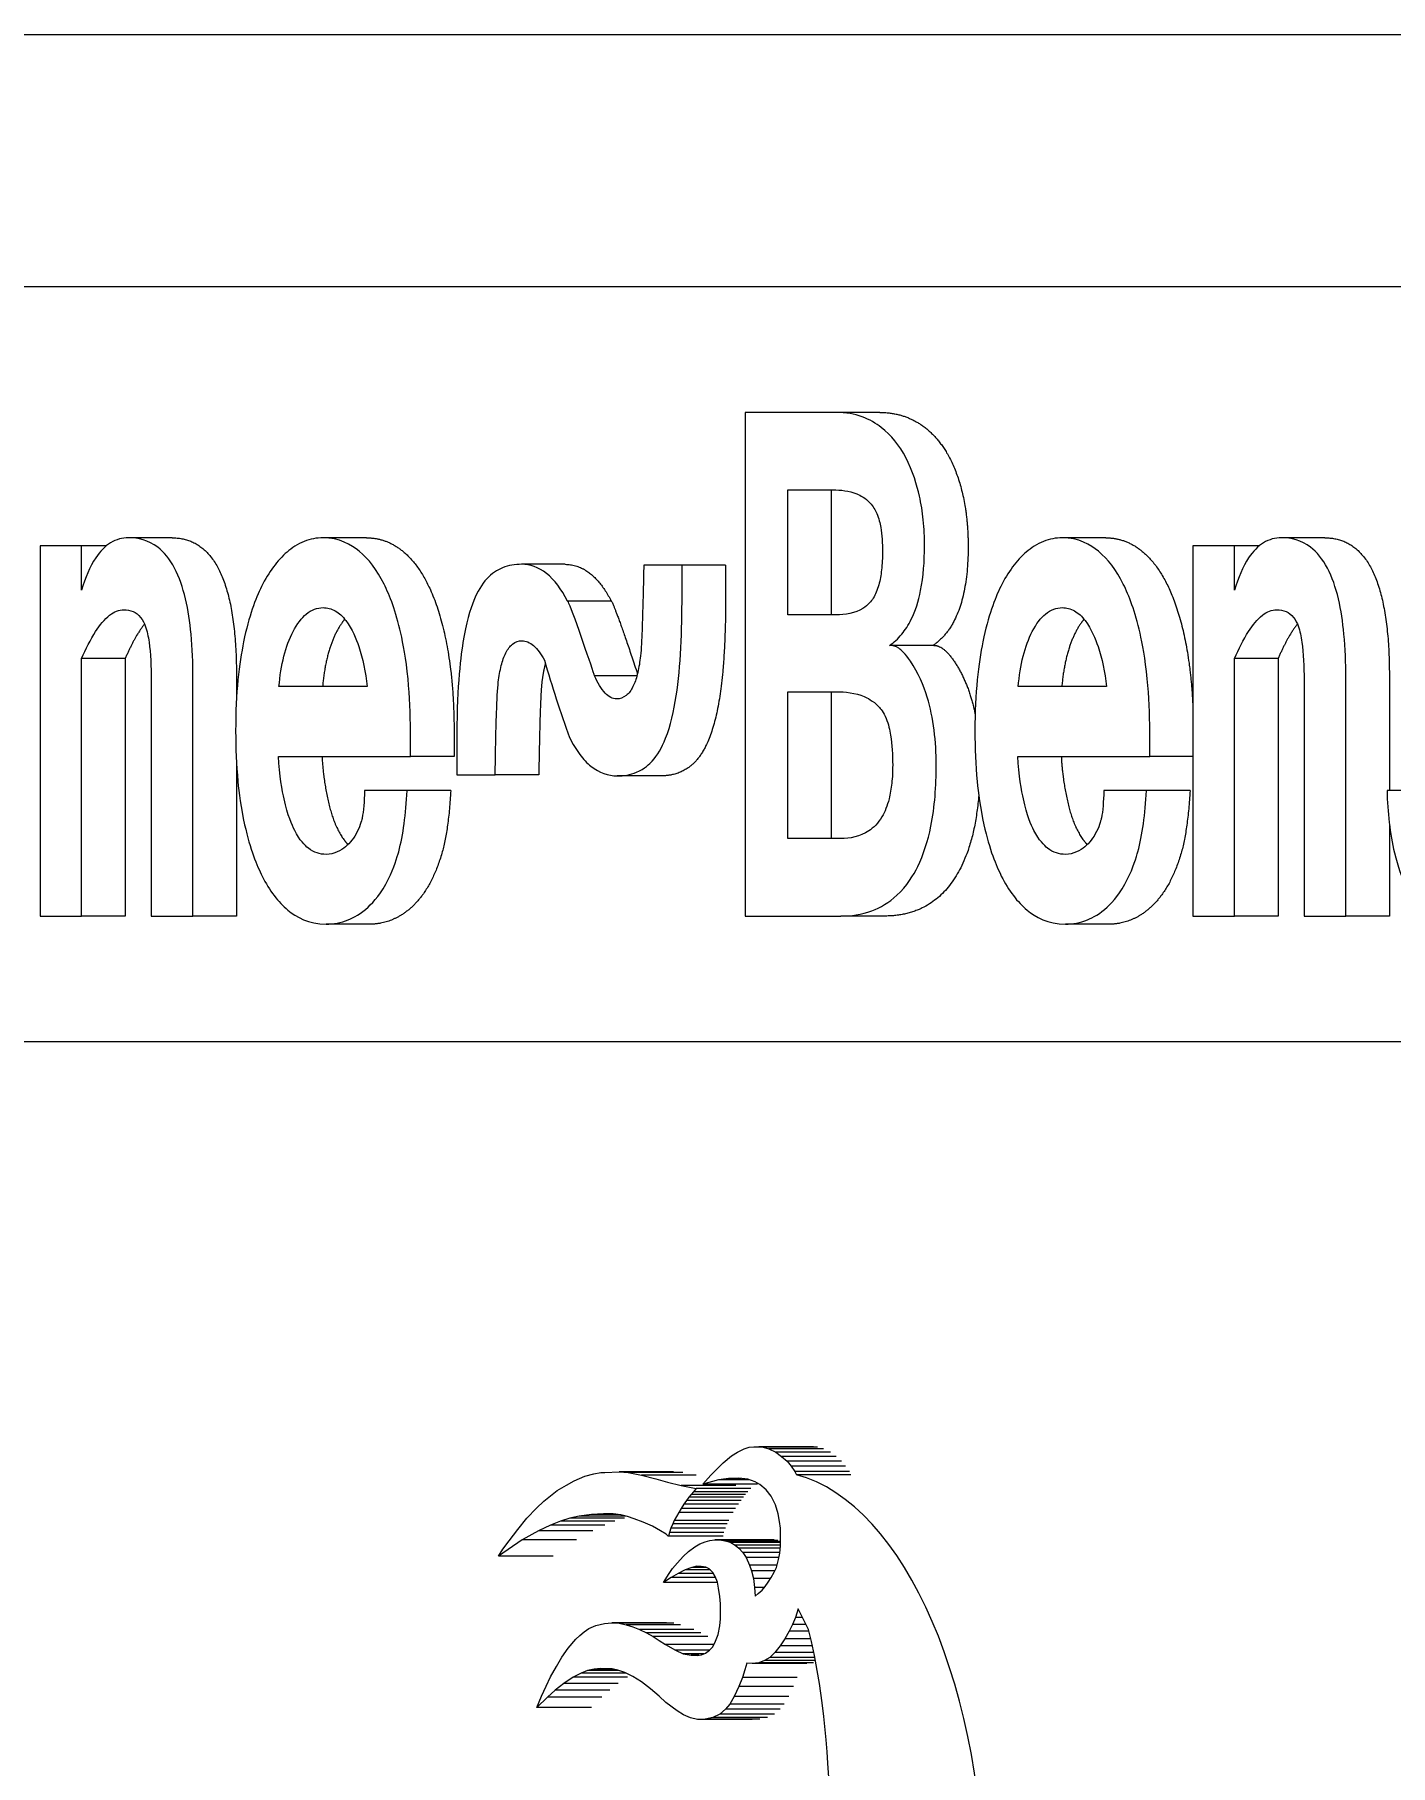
# Model space of a CAD drawing. Header units: inches. Extents: x 15 to 402, y 6 to 258.
# Drawn here: x 290.11 to 291.456, y 105.83 to 107.548 of the extents above; entities that cross this region are included whole.
import ezdxf

# ---------------------------------------------------------------- set-up
doc = ezdxf.new("R2010")
doc.units = ezdxf.units.IN
doc.header["$LTSCALE"] = 12
doc.header["$MEASUREMENT"] = 0
doc.layers.add('Dimension (ANSI)', color=7, linetype='Continuous', lineweight=25)
doc.layers.add('Visible (ANSI)', color=7, linetype='Continuous', lineweight=50)
doc.styles.add('MEMCOR Medium', font='arial.ttf')
doc.dimstyles.new('Default (ANSI)', dxfattribs={"dimscale": 12, "dimtxt": 0.15, "dimasz": 0.098425, "dimexe": 0.125, "dimexo": 0.0625, "dimgap": 0.031496, "dimtad": 0, "dimtih": 1, "dimtoh": 1, "dimdec": 4, "dimrnd": 1e-08, "dimzin": 3, "dimdsep": 46, "dimlunit": 5, "dimtxsty": 'MEMCOR Medium', "dimcen": 0.09, "dimdle": 0.393701, "dimclrd": 256, "dimclre": 256, "dimclrt": 256, "dimadec": 0, "dimazin": 1, "dimtfac": 0.8, "dimtofl": 0, "dimtmove": 0, "dimatfit": 3, "dimfxl": 1, "dimfrac": 1, "dimtolj": 1, "dimtzin": 4, "dimlwd": -1, "dimlwe": -1, "dimarcsym": 0})

# ---------------------------------------------------------------- blocks, each defined once
blk = doc.blocks.new('*D27')
at = {"layer": 'Defpoints', "color": 0, "transparency": 16777216}
for p in [(306.8612, 130.4909), (258.8478, 39.7359), (286.6568, 39.7359)]:
    blk.add_point(p, dxfattribs=at)
at = {"layer": 'Dimension (ANSI)', "transparency": 16777216}
for p, q in [((306.1112, 130.4909), (257.3478, 130.4909)), ((258.8478, 129.3098), (258.8478, 91.2594)), ((258.8478, 40.917), (258.8478, 78.9674)), ((285.9068, 39.7359), (257.3478, 39.7359))]:
    blk.add_line(p, q, dxfattribs=at)
for points in [[(258.651, 129.3098), (259.0447, 129.3098), (258.8478, 130.4909)], [(258.651, 40.917), (259.0447, 40.917), (258.8478, 39.7359)]]:
    blk.add_solid(points, dxfattribs=at)
at = {"layer": 'Dimension (ANSI)', "transparency": 16777216, "char_height": 1.8, "attachment_point": 5, "style": 'MEMCOR Medium'}
for s, insert in [('\\A1; \\fArial|b0|i0;90{\\H0.8x;\\S3#4;} in', (258.8478, 86.9624)), ('\\A1;[2305.2 mm]{\\P\\fArial|b0|i0;SHIPPING HEIGHT\\P\\fArial|b0|i0;REF.}', (258.8478, 80.8164))]:
    blk.add_mtext(s, dxfattribs=dict(at, insert=insert))

msp = doc.modelspace()

# ---------------------------------------------------------------- linework, layer by layer
at = {"layer": 'Visible (ANSI)', "linetype": 'Continuous', "lineweight": 18}
for p, q in [((287.78781, 107.54833), (293.69406, 107.54833)), ((289.14718, 107.29833), (292.33468, 107.29833)), ((290.81506, 107.17333), (290.81506, 106.67333)), ((290.9054, 107.17333), (290.81506, 107.17333)), ((290.9487, 107.17333), (290.9054, 107.17333)), ((290.85732, 107.09641), (290.90236, 107.09641)), ((290.85732, 106.97242), (290.85732, 107.09641)), ((290.90062, 107.09641), (290.90062, 106.97242)), ((290.24609, 107.04883), (290.20279, 107.04883)), ((290.4393, 107.04883), (290.396, 107.04883)), ((291.17329, 107.04883), (291.12999, 107.04883)), ((291.39079, 107.04883), (291.34749, 107.04883)), ((290.15623, 107.04074), (290.11498, 107.04074)), ((290.11498, 107.04074), (290.11498, 106.67333)), ((290.15623, 106.99671), (290.15623, 107.04074)), ((290.18069, 107.04074), (290.15623, 107.04074)), ((291.30093, 107.04074), (291.25968, 107.04074)), ((291.25968, 107.04074), (291.25968, 106.67333)), ((291.30093, 106.99671), (291.30093, 107.04074)), ((291.32539, 107.04074), (291.30093, 107.04074)), ((290.63631, 107.02252), (290.593, 107.02252)), ((290.75242, 107.02151), (290.71446, 107.02151)), ((290.79572, 107.02151), (290.75242, 107.02151)), ((290.75242, 106.99165), (290.75242, 107.02151)), ((290.79572, 107.02151), (290.79572, 106.99165)), ((290.68211, 106.98608), (290.6388, 106.98608)), ((290.90514, 106.97242), (290.85732, 106.97242)), ((291.00251, 106.94207), (290.95921, 106.94207)), ((290.15623, 106.67333), (290.15623, 106.9289)), ((290.19953, 106.9289), (290.15623, 106.9289)), ((290.19953, 106.9289), (290.19953, 106.67333)), ((291.30093, 106.67333), (291.30093, 106.9289)), ((291.34423, 106.9289), (291.30093, 106.9289)), ((291.34423, 106.9289), (291.34423, 106.67333)), ((290.22531, 106.90764), (290.22531, 106.67333)), ((290.2668, 106.67333), (290.2668, 106.91017)), ((290.3101, 106.91017), (290.3101, 106.88932)), ((290.70762, 106.91169), (290.66563, 106.91169)), ((291.37001, 106.90764), (291.37001, 106.67333)), ((291.41151, 106.67333), (291.41151, 106.91017)), ((291.45481, 106.91017), (291.45481, 106.79782)), ((290.43977, 106.90106), (290.35222, 106.90106)), ((290.85732, 106.896), (290.9054, 106.896)), ((290.85732, 106.75025), (290.85732, 106.896)), ((290.90062, 106.896), (290.90062, 106.75025)), ((291.17376, 106.90106), (291.08621, 106.90106)), ((290.48279, 106.83173), (290.48279, 106.85653)), ((290.52609, 106.85653), (290.52609, 106.83173)), ((291.21678, 106.83173), (291.21678, 106.85653)), ((290.52873, 106.84387), (290.52873, 106.81351)), ((290.3101, 106.82447), (290.3101, 106.67333)), ((290.35172, 106.83173), (290.48279, 106.83173)), ((290.52609, 106.83173), (290.48279, 106.83173)), ((291.0857, 106.83173), (291.21678, 106.83173)), ((291.25968, 106.83173), (291.21678, 106.83173)), ((290.52873, 106.81351), (290.56694, 106.81351)), ((290.61024, 106.81351), (290.56694, 106.81351)), ((290.73145, 106.8125), (290.68815, 106.8125)), ((290.4795, 106.79782), (290.43724, 106.79782)), ((290.5228, 106.79782), (290.4795, 106.79782)), ((291.21349, 106.79782), (291.17123, 106.79782)), ((291.25679, 106.79782), (291.21349, 106.79782)), ((291.49364, 106.79782), (291.45239, 106.79782)), ((291.45481, 106.76428), (291.45481, 106.67333)), ((290.90995, 106.75025), (290.85732, 106.75025)), ((290.11498, 106.67333), (290.15623, 106.67333)), ((290.19953, 106.67333), (290.15623, 106.67333)), ((290.22531, 106.67333), (290.2668, 106.67333)), ((290.3101, 106.67333), (290.2668, 106.67333)), ((290.44233, 106.66523), (290.39903, 106.66523)), ((290.81506, 106.67333), (290.90995, 106.67333)), ((290.95325, 106.67333), (290.90995, 106.67333)), ((291.17632, 106.66523), (291.13302, 106.66523)), ((291.25968, 106.67333), (291.30093, 106.67333)), ((291.34423, 106.67333), (291.30093, 106.67333)), ((291.37001, 106.67333), (291.41151, 106.67333)), ((291.45481, 106.67333), (291.41151, 106.67333)), ((292.33468, 106.54833), (289.6786, 106.54833)), ((290.79315, 106.13057), (290.80139, 106.13732)), ((290.80139, 106.13732), (290.80736, 106.14096)), ((290.80736, 106.14096), (290.8142, 106.14441)), ((290.8142, 106.14441), (290.8191, 106.14606)), ((290.8191, 106.14606), (290.82357, 106.14644)), ((290.82357, 106.14644), (290.82867, 106.14657)), ((290.8828, 106.14657), (290.82867, 106.14657)), ((290.82867, 106.14657), (290.83297, 106.14604)), ((290.88709, 106.14604), (290.83297, 106.14604)), ((290.83297, 106.14604), (290.83861, 106.14448)), ((290.89274, 106.14448), (290.83861, 106.14448)), ((290.83861, 106.14448), (290.84558, 106.141)), ((290.8997, 106.141), (290.84558, 106.141)), ((290.84558, 106.141), (290.85124, 106.13696)), ((290.90537, 106.13696), (290.85124, 106.13696)), ((290.85124, 106.13696), (290.85674, 106.13229)), ((290.91087, 106.13229), (290.85674, 106.13229)), ((290.85674, 106.13229), (290.86075, 106.12735)), ((290.64532, 106.11276), (290.65585, 106.11714)), ((290.65585, 106.11714), (290.66493, 106.11972)), ((290.66493, 106.11972), (290.67167, 106.12078)), ((290.67167, 106.12078), (290.67583, 106.12107)), ((290.67583, 106.12107), (290.68998, 106.12144)), ((290.74411, 106.12144), (290.68998, 106.12144)), ((290.68998, 106.12144), (290.69893, 106.12089)), ((290.75306, 106.12089), (290.69893, 106.12089)), ((290.69893, 106.12089), (290.71232, 106.11832)), ((290.76645, 106.11832), (290.71232, 106.11832)), ((290.71232, 106.11832), (290.72635, 106.11451)), ((290.77324, 106.10936), (290.78103, 106.11827)), ((290.78103, 106.11827), (290.79315, 106.13057)), ((290.79852, 106.11503), (290.78859, 106.11371)), ((290.80899, 106.11531), (290.79852, 106.11503)), ((290.81117, 106.11503), (290.79852, 106.11503)), ((290.81761, 106.11422), (290.80899, 106.11531)), ((290.91487, 106.12735), (290.86075, 106.12735)), ((290.86075, 106.12735), (290.86443, 106.12198)), ((290.91856, 106.12198), (290.86443, 106.12198)), ((290.86443, 106.12198), (290.866, 106.11872)), ((290.92012, 106.11872), (290.866, 106.11872)), ((290.61525, 106.09262), (290.62852, 106.10294)), ((290.62852, 106.10294), (290.63758, 106.10845)), ((290.63758, 106.10845), (290.64532, 106.11276)), ((290.72635, 106.11451), (290.73787, 106.11148)), ((290.73787, 106.11148), (290.75169, 106.10808)), ((290.80581, 106.10808), (290.75169, 106.10808)), ((290.75169, 106.10808), (290.76656, 106.10515)), ((290.76145, 106.09906), (290.75931, 106.09638)), ((290.76376, 106.10173), (290.76145, 106.09906)), ((290.81558, 106.09906), (290.76145, 106.09906)), ((290.76656, 106.10515), (290.76376, 106.10173)), ((290.81789, 106.10173), (290.76376, 106.10173)), ((290.82069, 106.10515), (290.76656, 106.10515)), ((290.78859, 106.11371), (290.77324, 106.10936)), ((290.82737, 106.10936), (290.77324, 106.10936)), ((290.81916, 106.11371), (290.78859, 106.11371)), ((290.82518, 106.11177), (290.81761, 106.11422)), ((290.82983, 106.10898), (290.82518, 106.11177)), ((290.8361, 106.10359), (290.82983, 106.10898)), ((290.84104, 106.09736), (290.8361, 106.10359)), ((290.59845, 106.07571), (290.60792, 106.08563)), ((290.60792, 106.08563), (290.61525, 106.09262)), ((290.74911, 106.08134), (290.74686, 106.0773)), ((290.75153, 106.08527), (290.74911, 106.08134)), ((290.80324, 106.08134), (290.74911, 106.08134)), ((290.75429, 106.08943), (290.75153, 106.08527)), ((290.80566, 106.08527), (290.75153, 106.08527)), ((290.75688, 106.09314), (290.75429, 106.08943)), ((290.80842, 106.08943), (290.75429, 106.08943)), ((290.75931, 106.09638), (290.75688, 106.09314)), ((290.81101, 106.09314), (290.75688, 106.09314)), ((290.81343, 106.09638), (290.75931, 106.09638)), ((290.84521, 106.08873), (290.84104, 106.09736)), ((290.84778, 106.08006), (290.84521, 106.08873)), ((290.58071, 106.05326), (290.58928, 106.06433)), ((290.58928, 106.06433), (290.59845, 106.07571)), ((290.60984, 106.06313), (290.59361, 106.05416)), ((290.6217, 106.06875), (290.60984, 106.06313)), ((290.66397, 106.06313), (290.60984, 106.06313)), ((290.63173, 106.07271), (290.6217, 106.06875)), ((290.67583, 106.06875), (290.6217, 106.06875)), ((290.64107, 106.0755), (290.63173, 106.07271)), ((290.68586, 106.07271), (290.63173, 106.07271)), ((290.65018, 106.07759), (290.64107, 106.0755)), ((290.69519, 106.0755), (290.64107, 106.0755)), ((290.66247, 106.07933), (290.65018, 106.07759)), ((290.69707, 106.07759), (290.65018, 106.07759)), ((290.6746, 106.07988), (290.66247, 106.07933)), ((290.6886, 106.07933), (290.66247, 106.07933)), ((290.68396, 106.0799), (290.6746, 106.07988)), ((290.68409, 106.07988), (290.6746, 106.07988)), ((290.6917, 106.07895), (290.68396, 106.0799)), ((290.6983, 106.07728), (290.6917, 106.07895)), ((290.7049, 106.07491), (290.6983, 106.07728)), ((290.71382, 106.07168), (290.7049, 106.07491)), ((290.72324, 106.06775), (290.71382, 106.07168)), ((290.73101, 106.06288), (290.72324, 106.06775)), ((290.74142, 106.06568), (290.73991, 106.06144)), ((290.74321, 106.06993), (290.74142, 106.06568)), ((290.79555, 106.06568), (290.74142, 106.06568)), ((290.74473, 106.07338), (290.74321, 106.06993)), ((290.79734, 106.06993), (290.74321, 106.06993)), ((290.74686, 106.0773), (290.74473, 106.07338)), ((290.79885, 106.07338), (290.74473, 106.07338)), ((290.84916, 106.07242), (290.84778, 106.08006)), ((290.85013, 106.06556), (290.84916, 106.07242)), ((290.85035, 106.05742), (290.85013, 106.06556)), ((290.59361, 106.05416), (290.57025, 106.03804)), ((290.5746, 106.04489), (290.58071, 106.05326)), ((290.64774, 106.05416), (290.59361, 106.05416)), ((290.73658, 106.05956), (290.73101, 106.06288)), ((290.73861, 106.05788), (290.73658, 106.05956)), ((290.73909, 106.05789), (290.73861, 106.05788)), ((290.79274, 106.05788), (290.73861, 106.05788)), ((290.73991, 106.06144), (290.73909, 106.05789)), ((290.79322, 106.05789), (290.73909, 106.05789)), ((290.79404, 106.06144), (290.73991, 106.06144)), ((290.75895, 106.04248), (290.76521, 106.04717)), ((290.76521, 106.04717), (290.77021, 106.05026)), ((290.77021, 106.05026), (290.77535, 106.05209)), ((290.77535, 106.05209), (290.78011, 106.05335)), ((290.78011, 106.05335), (290.78505, 106.05404)), ((290.83917, 106.05404), (290.78505, 106.05404)), ((290.78505, 106.05404), (290.78971, 106.05402)), ((290.84384, 106.05402), (290.78971, 106.05402)), ((290.78971, 106.05402), (290.79353, 106.05356)), ((290.84766, 106.05356), (290.79353, 106.05356)), ((290.79353, 106.05356), (290.79785, 106.05255)), ((290.85028, 106.05255), (290.79785, 106.05255)), ((290.79785, 106.05255), (290.80104, 106.0515)), ((290.85027, 106.0515), (290.80104, 106.0515)), ((290.80104, 106.0515), (290.80508, 106.04878)), ((290.85023, 106.04878), (290.80508, 106.04878)), ((290.80508, 106.04878), (290.80878, 106.04578)), ((290.84962, 106.04087), (290.85022, 106.04813)), ((290.85022, 106.04813), (290.85035, 106.05742)), ((290.57025, 106.03804), (290.5746, 106.04489)), ((290.62437, 106.03804), (290.57025, 106.03804)), ((290.74307, 106.02553), (290.74777, 106.0313)), ((290.74777, 106.0313), (290.75347, 106.03754)), ((290.75347, 106.03754), (290.75895, 106.04248)), ((290.85003, 106.04578), (290.80878, 106.04578)), ((290.80878, 106.04578), (290.81276, 106.0415)), ((290.84967, 106.0415), (290.81276, 106.0415)), ((290.81276, 106.0415), (290.81597, 106.03665)), ((290.84876, 106.03665), (290.81597, 106.03665)), ((290.81597, 106.03665), (290.81942, 106.02897)), ((290.84672, 106.02897), (290.81942, 106.02897)), ((290.81942, 106.02897), (290.82136, 106.02337)), ((290.84609, 106.02678), (290.84836, 106.03471)), ((290.84836, 106.03471), (290.84962, 106.04087)), ((290.7339, 106.01166), (290.73964, 106.02064)), ((290.7341, 106.01166), (290.7339, 106.01166)), ((290.78771, 106.01166), (290.7339, 106.01166)), ((290.74175, 106.01666), (290.7341, 106.01166)), ((290.7877, 106.01166), (290.7341, 106.01166)), ((290.73964, 106.02064), (290.74307, 106.02553)), ((290.74868, 106.02061), (290.74175, 106.01666)), ((290.78581, 106.01666), (290.74175, 106.01666)), ((290.75551, 106.02416), (290.74868, 106.02061)), ((290.7836, 106.02061), (290.74868, 106.02061)), ((290.76224, 106.02652), (290.75551, 106.02416)), ((290.78059, 106.02416), (290.75551, 106.02416)), ((290.7671, 106.02784), (290.76224, 106.02652)), ((290.77686, 106.02652), (290.76224, 106.02652)), ((290.77127, 106.02775), (290.7671, 106.02784)), ((290.77604, 106.02689), (290.77127, 106.02775)), ((290.77942, 106.02539), (290.77604, 106.02689)), ((290.78292, 106.02171), (290.77942, 106.02539)), ((290.78543, 106.01761), (290.78292, 106.02171)), ((290.78765, 106.01192), (290.78543, 106.01761)), ((290.78878, 106.0062), (290.78765, 106.01192)), ((290.84463, 106.02337), (290.82136, 106.02337)), ((290.82136, 106.02337), (290.82325, 106.0158)), ((290.84044, 106.0158), (290.82325, 106.0158)), ((290.82325, 106.0158), (290.82451, 106.00694)), ((290.83496, 106.00772), (290.83809, 106.01208)), ((290.83809, 106.01208), (290.84095, 106.01661)), ((290.84095, 106.01661), (290.84407, 106.02208)), ((290.84407, 106.02208), (290.84609, 106.02678)), ((290.79003, 105.9979), (290.78878, 106.0062)), ((290.79048, 105.99057), (290.79003, 105.9979)), ((290.83427, 106.00694), (290.82451, 106.00694)), ((290.82451, 106.00694), (290.82499, 105.9982)), ((290.82499, 105.9982), (290.82804, 106.00066)), ((290.82804, 106.00066), (290.83192, 106.00429)), ((290.83192, 106.00429), (290.83496, 106.00772)), ((290.79063, 105.98264), (290.79048, 105.99057)), ((290.79048, 105.97569), (290.79063, 105.98264)), ((290.86783, 105.98562), (290.86494, 105.97705)), ((290.87316, 105.97488), (290.86783, 105.98562)), ((290.6508, 105.95924), (290.65524, 105.96293)), ((290.65524, 105.96293), (290.65998, 105.96623)), ((290.65998, 105.96623), (290.66681, 105.96919)), ((290.66681, 105.96919), (290.67534, 105.971)), ((290.67534, 105.971), (290.68272, 105.97178)), ((290.73685, 105.97178), (290.68272, 105.97178)), ((290.68272, 105.97178), (290.69007, 105.97138)), ((290.7442, 105.97138), (290.69007, 105.97138)), ((290.69007, 105.97138), (290.69684, 105.96978)), ((290.75096, 105.96978), (290.69684, 105.96978)), ((290.69684, 105.96978), (290.7035, 105.96757)), ((290.7035, 105.96757), (290.71007, 105.96517)), ((290.7642, 105.96517), (290.71007, 105.96517)), ((290.71007, 105.96517), (290.71704, 105.96178)), ((290.77117, 105.96178), (290.71704, 105.96178)), ((290.71704, 105.96178), (290.72392, 105.958)), ((290.78565, 105.95346), (290.78819, 105.96027)), ((290.78819, 105.96027), (290.78983, 105.96873)), ((290.78983, 105.96873), (290.79048, 105.97569)), ((290.85881, 105.96359), (290.8545, 105.95584)), ((290.86204, 105.97021), (290.85881, 105.96359)), ((290.87822, 105.96359), (290.85881, 105.96359)), ((290.86494, 105.97705), (290.86204, 105.97021)), ((290.87538, 105.97021), (290.86204, 105.97021)), ((290.87209, 105.97705), (290.86494, 105.97705)), ((290.87787, 105.96498), (290.87316, 105.97488)), ((290.88087, 105.95308), (290.87787, 105.96498)), ((290.63307, 105.93755), (290.63936, 105.94664)), ((290.63936, 105.94664), (290.64715, 105.95557)), ((290.64715, 105.95557), (290.6508, 105.95924)), ((290.77804, 105.958), (290.72392, 105.958)), ((290.72392, 105.958), (290.72975, 105.95416)), ((290.72975, 105.95416), (290.73594, 105.95016)), ((290.78399, 105.95016), (290.73594, 105.95016)), ((290.73594, 105.95016), (290.7461, 105.94447)), ((290.77972, 105.94447), (290.7461, 105.94447)), ((290.7461, 105.94447), (290.75357, 105.9409)), ((290.77581, 105.94149), (290.77986, 105.94457)), ((290.77986, 105.94457), (290.78291, 105.94803)), ((290.78291, 105.94803), (290.78565, 105.95346)), ((290.84997, 105.94875), (290.84455, 105.94229)), ((290.8545, 105.95584), (290.84997, 105.94875)), ((290.88179, 105.94875), (290.84997, 105.94875)), ((290.88018, 105.95584), (290.8545, 105.95584)), ((290.88381, 105.93924), (290.88087, 105.95308)), ((290.62198, 105.91825), (290.62778, 105.9284)), ((290.62778, 105.9284), (290.63307, 105.93755)), ((290.67146, 105.92633), (290.66526, 105.92567)), ((290.67693, 105.92598), (290.67146, 105.92633)), ((290.68302, 105.92589), (290.67693, 105.92598)), ((290.68875, 105.92455), (290.68302, 105.92589)), ((290.77424, 105.9409), (290.75357, 105.9409)), ((290.75357, 105.9409), (290.76142, 105.93952)), ((290.76899, 105.93952), (290.76142, 105.93952)), ((290.76142, 105.93952), (290.76758, 105.93929)), ((290.76758, 105.93929), (290.77184, 105.94)), ((290.77184, 105.94), (290.77581, 105.94149)), ((290.81687, 105.93176), (290.81482, 105.92502)), ((290.82215, 105.93145), (290.81687, 105.93176)), ((290.8287, 105.93184), (290.82215, 105.93145)), ((290.87628, 105.93145), (290.82215, 105.93145)), ((290.83446, 105.93417), (290.8287, 105.93184)), ((290.88282, 105.93184), (290.8287, 105.93184)), ((290.83946, 105.93735), (290.83446, 105.93417)), ((290.88482, 105.93417), (290.83446, 105.93417)), ((290.84455, 105.94229), (290.83946, 105.93735)), ((290.88419, 105.93735), (290.83946, 105.93735)), ((290.88316, 105.94229), (290.84455, 105.94229)), ((290.88676, 105.92443), (290.88381, 105.93924)), ((290.61303, 105.89895), (290.6175, 105.90891)), ((290.6175, 105.90891), (290.62198, 105.91825)), ((290.63497, 105.91143), (290.62652, 105.90484)), ((290.64431, 105.91766), (290.63497, 105.91143)), ((290.6891, 105.91143), (290.63497, 105.91143)), ((290.65236, 105.92185), (290.64431, 105.91766)), ((290.69844, 105.91766), (290.64431, 105.91766)), ((290.65868, 105.92425), (290.65236, 105.92185)), ((290.69657, 105.92185), (290.65236, 105.92185)), ((290.66526, 105.92567), (290.65868, 105.92425)), ((290.68965, 105.92425), (290.65868, 105.92425)), ((290.68397, 105.92567), (290.66526, 105.92567)), ((290.69572, 105.92225), (290.68875, 105.92455)), ((290.70369, 105.91849), (290.69572, 105.92225)), ((290.7123, 105.91301), (290.70369, 105.91849)), ((290.72118, 105.90619), (290.7123, 105.91301)), ((290.8125, 105.91743), (290.80893, 105.90842)), ((290.81482, 105.92502), (290.8125, 105.91743)), ((290.86663, 105.91743), (290.8125, 105.91743)), ((290.88894, 105.91132), (290.88676, 105.92443)), ((290.89147, 105.89231), (290.88894, 105.91132)), ((290.60826, 105.88773), (290.61303, 105.89895)), ((290.61877, 105.89791), (290.60826, 105.88773)), ((290.62652, 105.90484), (290.61877, 105.89791)), ((290.6729, 105.89791), (290.61877, 105.89791)), ((290.68064, 105.90484), (290.62652, 105.90484)), ((290.72957, 105.89886), (290.72118, 105.90619)), ((290.73637, 105.89269), (290.72957, 105.89886)), ((290.74776, 105.88425), (290.73637, 105.89269)), ((290.80434, 105.89849), (290.79979, 105.89112)), ((290.80893, 105.90842), (290.80434, 105.89849)), ((290.85847, 105.89849), (290.80434, 105.89849)), ((290.86306, 105.90842), (290.80893, 105.90842)), ((290.89321, 105.87859), (290.89147, 105.89231)), ((290.66239, 105.88773), (290.60826, 105.88773)), ((290.75375, 105.88044), (290.74776, 105.88425)), ((290.76073, 105.87745), (290.75375, 105.88044)), ((290.76789, 105.87565), (290.76073, 105.87745)), ((290.77548, 105.87599), (290.76789, 105.87565)), ((290.82202, 105.87565), (290.76789, 105.87565)), ((290.78314, 105.87758), (290.77548, 105.87599)), ((290.8296, 105.87599), (290.77548, 105.87599)), ((290.78995, 105.88111), (290.78314, 105.87758)), ((290.83727, 105.87758), (290.78314, 105.87758)), ((290.79564, 105.886), (290.78995, 105.88111)), ((290.84408, 105.88111), (290.78995, 105.88111)), ((290.79979, 105.89112), (290.79564, 105.886)), ((290.84976, 105.886), (290.79564, 105.886)), ((290.85391, 105.89112), (290.79979, 105.89112)), ((290.89465, 105.8656), (290.89321, 105.87859)), ((290.89554, 105.85568), (290.89465, 105.8656)), ((290.89652, 105.84358), (290.89554, 105.85568)), ((290.89734, 105.83231), (290.89652, 105.84358)), ((290.89818, 105.81826), (290.89734, 105.83231))]:
    msp.add_line(p, q, dxfattribs=at)
msp.add_ellipse((290.83812, 105.69294), major_axis=(0, 0.42942), ratio=0.5, start_param=3.2341876, end_param=6.1529824, dxfattribs=at)
for points, degree, knots in [([(290.9932, 107.04074), (290.9932, 107.04941), (290.99281, 107.05803), (290.99111, 107.07471), (290.98986, 107.08263), (290.98576, 107.10105), (290.98169, 107.11508), (290.96834, 107.1403), (290.96029, 107.1506), (290.93963, 107.16657), (290.92511, 107.17333), (290.9054, 107.17333)], 3, [-1.370222, -1.370222, -1.370222, -1.370222, -1.1336769, -1.1336769, -0.906032, -0.906032, -0.5838602, -0.5838602, -0.3005043, -0.3005043, 0, 0, 0, 0]), ([(290.90236, 107.09641), (290.90992, 107.09641), (290.91841, 107.09554), (290.92952, 107.09097), (290.93453, 107.08836), (290.94212, 107.08019), (290.94427, 107.07638), (290.94792, 107.06814), (290.94904, 107.06339), (290.95103, 107.0516), (290.95145, 107.04315), (290.95145, 107.03517)], 3, [-0.21788398, -0.21788398, -0.21788398, -0.21788398, -0.15149232, -0.15149232, -0.11874939, -0.11874939, -0.09464191, -0.09464191, -0.06081224, -0.06081224, 0, 0, 0, 0]), ([(290.20279, 107.04883), (290.19677, 107.04883), (290.19077, 107.04737), (290.17967, 107.04055), (290.17474, 107.0356), (290.1645, 107.02017), (290.1599, 107.00913), (290.15623, 106.99671)], 3, [-0.28699786, -0.28699786, -0.28699786, -0.28699786, -0.19530538, -0.19530538, -0.10997007, -0.10997007, 0, 0, 0, 0]), ([(290.2668, 106.91017), (290.2668, 106.92449), (290.26629, 106.93911), (290.26383, 106.96524), (290.26207, 106.97714), (290.25675, 106.99965), (290.25319, 107.00991), (290.24375, 107.02783), (290.23807, 107.03463), (290.22265, 107.0464), (290.21257, 107.04883), (290.20279, 107.04883)], 3, [-0.54983804, -0.54983804, -0.54983804, -0.54983804, -0.44076065, -0.44076065, -0.34737427, -0.34737427, -0.25125884, -0.25125884, -0.14914917, -0.14914917, 0, 0, 0, 0]), ([(290.396, 107.04883), (290.38974, 107.04883), (290.38353, 107.04772), (290.37073, 107.04265), (290.36509, 107.03885), (290.35069, 107.02645), (290.34219, 107.01514), (290.32898, 106.98847), (290.32232, 106.97122), (290.31274, 106.924), (290.30921, 106.89567), (290.30921, 106.85703)], 3, [-1.4919316, -1.4919316, -1.4919316, -1.4919316, -1.2903014, -1.2903014, -1.0712515, -1.0712515, -0.6411915, -0.6411915, -0.2943902, -0.2943902, 0, 0, 0, 0]), ([(290.48279, 106.85653), (290.48279, 106.874), (290.48207, 106.89153), (290.47837, 106.92908), (290.47548, 106.94397), (290.46831, 106.97572), (290.4623, 106.99141), (290.44949, 107.01705), (290.44126, 107.0278), (290.42388, 107.04209), (290.41222, 107.04883), (290.396, 107.04883)], 3, [-0.95374288, -0.95374288, -0.95374288, -0.95374288, -0.86423892, -0.86423892, -0.75775194, -0.75775194, -0.52950742, -0.52950742, -0.24718032, -0.24718032, 0, 0, 0, 0]), ([(291.12999, 107.04883), (291.12373, 107.04883), (291.11751, 107.04772), (291.10472, 107.04265), (291.09908, 107.03885), (291.08468, 107.02645), (291.07617, 107.01514), (291.06297, 106.98847), (291.05631, 106.97122), (291.04673, 106.924), (291.04319, 106.89567), (291.04319, 106.85703)], 3, [-1.4919316, -1.4919316, -1.4919316, -1.4919316, -1.2903014, -1.2903014, -1.0712515, -1.0712515, -0.6411915, -0.6411915, -0.2943902, -0.2943902, 0, 0, 0, 0]), ([(291.21678, 106.85653), (291.21678, 106.874), (291.21606, 106.89153), (291.21235, 106.92908), (291.20947, 106.94397), (291.2023, 106.97572), (291.19629, 106.99141), (291.18348, 107.01705), (291.17525, 107.0278), (291.15787, 107.04209), (291.1462, 107.04883), (291.12999, 107.04883)], 3, [-0.95374288, -0.95374288, -0.95374288, -0.95374288, -0.86423892, -0.86423892, -0.75775194, -0.75775194, -0.52950742, -0.52950742, -0.24718032, -0.24718032, 0, 0, 0, 0]), ([(291.17329, 107.04883), (291.19277, 107.04883), (291.22516, 107.02252), (291.24793, 106.97191), (291.25853, 106.90963), (291.25968, 106.87839)], 2, [0, 0, 0, 1, 2, 3, 3.7455992, 3.7455992, 3.7455992]), ([(291.34749, 107.04883), (291.34147, 107.04883), (291.33548, 107.04737), (291.32437, 107.04055), (291.31944, 107.0356), (291.3092, 107.02017), (291.30461, 107.00913), (291.30093, 106.99671)], 3, [-0.28699786, -0.28699786, -0.28699786, -0.28699786, -0.19530538, -0.19530538, -0.10997007, -0.10997007, 0, 0, 0, 0]), ([(291.41151, 106.91017), (291.41151, 106.92449), (291.41099, 106.93911), (291.40853, 106.96524), (291.40678, 106.97714), (291.40145, 106.99965), (291.3979, 107.00991), (291.38845, 107.02783), (291.38278, 107.03463), (291.36736, 107.0464), (291.35728, 107.04883), (291.34749, 107.04883)], 3, [-0.54983804, -0.54983804, -0.54983804, -0.54983804, -0.44076065, -0.44076065, -0.34737427, -0.34737427, -0.25125884, -0.25125884, -0.14914917, -0.14914917, 0, 0, 0, 0]), ([(290.95145, 107.03517), (290.95145, 107.02908), (290.95119, 107.02289), (290.94996, 107.01175), (290.94908, 107.00672), (290.94635, 106.99692), (290.9445, 106.9925), (290.94027, 106.9858), (290.9372, 106.98197), (290.92423, 106.97393), (290.91456, 106.97242), (290.90514, 106.97242)], 3, [-0.57094697, -0.57094697, -0.57094697, -0.57094697, -0.45361238, -0.45361238, -0.35124457, -0.35124457, -0.23793649, -0.23793649, -0.14355336, -0.14355336, 0, 0, 0, 0]), ([(290.95853, 106.94205), (290.96272, 106.94493), (290.9668, 106.94854), (290.97406, 106.95726), (290.97726, 106.96217), (290.98414, 106.9762), (290.98721, 106.98575), (290.99215, 107.0105), (290.9932, 107.02566), (290.9932, 107.04074)], 3, [-0.33200445, -0.33200445, -0.33200445, -0.33200445, -0.26455828, -0.26455828, -0.20299351, -0.20299351, -0.11486081, -0.11486081, 0, 0, 0, 0]), ([(290.593, 107.02252), (290.58669, 107.02252), (290.58028, 107.02152), (290.56902, 107.01688), (290.5636, 107.01366), (290.5535, 107.00273), (290.5492, 106.99547), (290.54212, 106.97792), (290.53804, 106.96465), (290.53199, 106.92709), (290.52873, 106.89714), (290.52873, 106.84387)], 3, [-2.3834325, -2.3834325, -2.3834325, -2.3834325, -1.8060438, -1.8060438, -1.3327779, -1.3327779, -0.8613347, -0.8613347, -0.4059085, -0.4059085, 0, 0, 0, 0]), ([(290.6388, 106.98608), (290.63269, 106.99783), (290.62575, 107.00714), (290.60991, 107.01974), (290.60156, 107.02252), (290.593, 107.02252)], 3, [-0.2596696, -0.2596696, -0.2596696, -0.2596696, -0.13042883, -0.13042883, 0, 0, 0, 0]), ([(290.71446, 107.02151), (290.7133, 106.97311), (290.71282, 106.95861), (290.71228, 106.94439), (290.71175, 106.93541), (290.71092, 106.9294)], 3, [-0.073344423, -0.073344423, -0.073344423, -0.073344423, -0.047519074, -0.047519074, 0, 0, 0, 0]), ([(290.68815, 106.8125), (290.69451, 106.8125), (290.70098, 106.81351), (290.71531, 106.81953), (290.72037, 106.82453), (290.72796, 106.83287), (290.73238, 106.84047), (290.74101, 106.86217), (290.74437, 106.87687), (290.75112, 106.92125), (290.75242, 106.95676), (290.75242, 106.99165)], 3, [-0.58963682, -0.58963682, -0.58963682, -0.58963682, -0.55353283, -0.55353283, -0.50652615, -0.50652615, -0.40328783, -0.40328783, -0.26584205, -0.26584205, 0, 0, 0, 0]), ([(290.15623, 106.9289), (290.16042, 106.93859), (290.16508, 106.94793), (290.17441, 106.96236), (290.17907, 106.96807), (290.18863, 106.97551), (290.19335, 106.97748), (290.19823, 106.97748)], 3, [-0.25414778, -0.25414778, -0.25414778, -0.25414778, -0.15637481, -0.15637481, -0.07435436, -0.07435436, 0, 0, 0, 0]), ([(290.19823, 106.97748), (290.20132, 106.97748), (290.20451, 106.97697), (290.21011, 106.97441), (290.21264, 106.97255), (290.21705, 106.96699), (290.21851, 106.96393), (290.22127, 106.95659), (290.22244, 106.95082), (290.2248, 106.93408), (290.22531, 106.92075), (290.22531, 106.90764)], 3, [-0.24371502, -0.24371502, -0.24371502, -0.24371502, -0.20910445, -0.20910445, -0.17940168, -0.17940168, -0.15075746, -0.15075746, -0.09989135, -0.09989135, 0, 0, 0, 0]), ([(290.35222, 106.90106), (290.35314, 106.91163), (290.35472, 106.92185), (290.3595, 106.94052), (290.36251, 106.94863), (290.37024, 106.96351), (290.37458, 106.96921), (290.38462, 106.97756), (290.39023, 106.9795), (290.396, 106.9795)], 3, [-0.31166749, -0.31166749, -0.31166749, -0.31166749, -0.23705054, -0.23705054, -0.16576507, -0.16576507, -0.0878526, -0.0878526, 0, 0, 0, 0]), ([(290.396, 106.9795), (290.4001, 106.9795), (290.40417, 106.97852), (290.41189, 106.97415), (290.41542, 106.97094), (290.42479, 106.95865), (290.429, 106.94826), (290.4356, 106.92894), (290.43827, 106.91544), (290.43977, 106.90106)], 3, [-0.25145744, -0.25145744, -0.25145744, -0.25145744, -0.21404187, -0.21404187, -0.17828382, -0.17828382, -0.11189925, -0.11189925, 0, 0, 0, 0]), ([(290.66563, 106.91169), (290.66397, 106.91669), (290.64585, 106.97138), (290.63976, 106.98457), (290.63938, 106.98532), (290.63899, 106.98589), (290.63889, 106.98601), (290.6388, 106.98608)], 3, [-0.081233848, -0.081233848, -0.081233848, -0.081233848, -0.006321127, -0.006321127, -0.00143225, -0.00143225, 0, 0, 0, 0]), ([(290.68211, 106.98608), (290.68337, 106.98507), (290.69633, 106.94967), (290.70819, 106.9139)], 2, [0, 0, 0, 1, 1.970221, 1.970221, 1.970221]), ([(291.08621, 106.90106), (291.08713, 106.91163), (291.08871, 106.92185), (291.09349, 106.94052), (291.0965, 106.94863), (291.10423, 106.96351), (291.10857, 106.96921), (291.11861, 106.97756), (291.12422, 106.9795), (291.12999, 106.9795)], 3, [-0.31166749, -0.31166749, -0.31166749, -0.31166749, -0.23705054, -0.23705054, -0.16576507, -0.16576507, -0.0878526, -0.0878526, 0, 0, 0, 0]), ([(291.12999, 106.9795), (291.13409, 106.9795), (291.13816, 106.97852), (291.14588, 106.97415), (291.14941, 106.97094), (291.15878, 106.95865), (291.16299, 106.94826), (291.16959, 106.92894), (291.17226, 106.91544), (291.17376, 106.90106)], 3, [-0.25145744, -0.25145744, -0.25145744, -0.25145744, -0.21404187, -0.21404187, -0.17828382, -0.17828382, -0.11189925, -0.11189925, 0, 0, 0, 0]), ([(291.30093, 106.9289), (291.30512, 106.93859), (291.30979, 106.94793), (291.31912, 106.96236), (291.32378, 106.96807), (291.33334, 106.97551), (291.33805, 106.97748), (291.34293, 106.97748)], 3, [-0.25414778, -0.25414778, -0.25414778, -0.25414778, -0.15637481, -0.15637481, -0.07435436, -0.07435436, 0, 0, 0, 0]), ([(291.34293, 106.97748), (291.34603, 106.97748), (291.34921, 106.97697), (291.35482, 106.97441), (291.35734, 106.97255), (291.36175, 106.96699), (291.36321, 106.96393), (291.36597, 106.95659), (291.36714, 106.95082), (291.3695, 106.93408), (291.37001, 106.92075), (291.37001, 106.90764)], 3, [-0.24371502, -0.24371502, -0.24371502, -0.24371502, -0.20910445, -0.20910445, -0.17940168, -0.17940168, -0.15075746, -0.15075746, -0.09989135, -0.09989135, 0, 0, 0, 0]), ([(290.41756, 106.96808), (290.41389, 106.96374), (290.39856, 106.93598), (290.39552, 106.90106)], 2, [0.7245107, 0.7245107, 0.7245107, 1, 2, 2, 2]), ([(291.15154, 106.96808), (291.14788, 106.96374), (291.13255, 106.93598), (291.12951, 106.90106)], 2, [0.7245107, 0.7245107, 0.7245107, 1, 2, 2, 2]), ([(290.56998, 106.90562), (290.57068, 106.9113), (290.57165, 106.91697), (290.57414, 106.9267), (290.57559, 106.93089), (290.57929, 106.93827), (290.58148, 106.94118), (290.58699, 106.94565), (290.59024, 106.94661), (290.59351, 106.94661)], 3, [-0.17401034, -0.17401034, -0.17401034, -0.17401034, -0.12936578, -0.12936578, -0.09065897, -0.09065897, -0.0497718, -0.0497718, 0, 0, 0, 0]), ([(290.59351, 106.94661), (290.59548, 106.94661), (290.59743, 106.94621), (290.60131, 106.94459), (290.6032, 106.94338), (290.60901, 106.93835), (290.61259, 106.93328), (290.61578, 106.92738)], 3, [-0.12657462, -0.12657462, -0.12657462, -0.12657462, -0.09654482, -0.09654482, -0.06622492, -0.06622492, 0, 0, 0, 0]), ([(291.00484, 106.82313), (291.00484, 106.8349), (291.00411, 106.84649), (291.00118, 106.86958), (290.99907, 106.88022), (290.99236, 106.90229), (290.98703, 106.91496), (290.97387, 106.9342), (290.97003, 106.93748), (290.9647, 106.94114), (290.96165, 106.94224), (290.95853, 106.94205)], 3, [-0.23640494, -0.23640494, -0.23640494, -0.23640494, -0.1893821, -0.1893821, -0.14123145, -0.14123145, -0.08584592, -0.08584592, -0.04752019, -0.04752019, 0, 0, 0, 0]), ([(291.00251, 106.94207), (291.01081, 106.94207), (291.02916, 106.91776), (291.0405, 106.88842), (291.04343, 106.87375)], 2, [0.0392157, 0.0392157, 0.0392157, 1, 2, 2.7567962, 2.7567962, 2.7567962]), ([(290.61578, 106.92738), (290.61955, 106.91435), (290.6235, 106.90153), (290.63185, 106.87588), (290.63627, 106.86306), (290.64083, 106.85045)], 3, [-0.23324276, -0.23324276, -0.23324276, -0.23324276, -0.11854585, -0.11854585, 0, 0, 0, 0]), ([(290.71092, 106.9294), (290.71024, 106.9238), (290.7093, 106.91821), (290.70686, 106.90866), (290.70546, 106.90456), (290.70181, 106.89731), (290.69957, 106.89441), (290.69402, 106.8899), (290.69071, 106.88892), (290.68739, 106.88892)], 3, [-0.17274752, -0.17274752, -0.17274752, -0.17274752, -0.12892677, -0.12892677, -0.09125466, -0.09125466, -0.05069558, -0.05069558, 0, 0, 0, 0]), ([(290.56694, 106.81351), (290.5672, 106.83238), (290.56761, 106.85609), (290.56868, 106.88759), (290.56923, 106.89909), (290.56998, 106.90562)], 3, [-0.12909353, -0.12909353, -0.12909353, -0.12909353, -0.05099445, -0.05099445, 0, 0, 0, 0]), ([(290.68739, 106.88892), (290.68545, 106.88892), (290.68354, 106.88939), (290.67973, 106.89131), (290.67789, 106.89276), (290.67212, 106.8988), (290.66863, 106.90494), (290.66563, 106.91169)], 3, [-0.12863255, -0.12863255, -0.12863255, -0.12863255, -0.09912652, -0.09912652, -0.06883712, -0.06883712, 0, 0, 0, 0]), ([(290.9054, 106.896), (290.91426, 106.896), (290.92456, 106.89501), (290.93592, 106.89008), (290.94216, 106.88723), (290.94951, 106.87923), (290.9524, 106.87557), (290.95747, 106.86375), (290.95874, 106.85783), (290.96106, 106.84355), (290.96157, 106.83307), (290.96157, 106.82313)], 3, [-0.6272169, -0.6272169, -0.6272169, -0.6272169, -0.26355814, -0.26355814, -0.15353099, -0.15353099, -0.11423277, -0.11423277, -0.07579761, -0.07579761, 0, 0, 0, 0]), ([(290.30921, 106.85703), (290.30921, 106.84027), (290.30986, 106.82338), (290.3125, 106.79604), (290.31438, 106.78092), (290.32368, 106.73917), (290.33039, 106.72322), (290.34285, 106.69834), (290.35143, 106.68715), (290.36936, 106.67247), (290.38163, 106.66523), (290.39903, 106.66523)], 3, [-1.1520732, -1.1520732, -1.1520732, -1.1520732, -0.9328917, -0.9328917, -0.7880369, -0.7880369, -0.5752915, -0.5752915, -0.2652163, -0.2652163, 0, 0, 0, 0]), ([(291.04319, 106.85703), (291.04319, 106.84027), (291.04385, 106.82338), (291.04649, 106.79604), (291.04837, 106.78092), (291.05767, 106.73917), (291.06438, 106.72322), (291.07684, 106.69834), (291.08542, 106.68715), (291.10335, 106.67247), (291.11562, 106.66523), (291.13302, 106.66523)], 3, [-1.1520732, -1.1520732, -1.1520732, -1.1520732, -0.9328917, -0.9328917, -0.7880369, -0.7880369, -0.5752915, -0.5752915, -0.2652163, -0.2652163, 0, 0, 0, 0]), ([(290.64083, 106.85045), (290.64388, 106.84427), (290.6472, 106.8387), (290.65434, 106.82911), (290.65807, 106.82515), (290.67035, 106.8153), (290.67917, 106.8125), (290.68815, 106.8125)], 3, [-0.26781171, -0.26781171, -0.26781171, -0.26781171, -0.20158046, -0.20158046, -0.13679537, -0.13679537, 0, 0, 0, 0]), ([(290.39903, 106.73456), (290.39302, 106.73456), (290.38707, 106.73632), (290.3778, 106.74353), (290.37293, 106.74846), (290.36504, 106.76365), (290.36093, 106.77293), (290.35577, 106.79683), (290.3525, 106.81341), (290.35172, 106.83173)], 3, [-1.9615665, -1.9615665, -1.9615665, -1.9615665, -1.0582577, -1.0582577, -0.4670175, -0.4670175, -0.1401197, -0.1401197, 0, 0, 0, 0]), ([(290.39502, 106.83173), (290.39578, 106.81402), (290.40387, 106.77302), (290.41502, 106.75029), (290.42079, 106.74428)], 2, [0, 0, 0, 1, 2, 2.7615593, 2.7615593, 2.7615593]), ([(290.90995, 106.67333), (290.92022, 106.67333), (290.93071, 106.67476), (290.94941, 106.68168), (290.95792, 106.6866), (290.97574, 106.70324), (290.98219, 106.7139), (290.99215, 106.73412), (290.99648, 106.74748), (291.00337, 106.78174), (291.00484, 106.80245), (291.00484, 106.82313)], 3, [-0.53495775, -0.53495775, -0.53495775, -0.53495775, -0.44787355, -0.44787355, -0.37373116, -0.37373116, -0.28123866, -0.28123866, -0.15754897, -0.15754897, 0, 0, 0, 0]), ([(290.96157, 106.82313), (290.96157, 106.81709), (290.96131, 106.81103), (290.96009, 106.79976), (290.95921, 106.79458), (290.95622, 106.78283), (290.95386, 106.77695), (290.94712, 106.76551), (290.94258, 106.76099), (290.92914, 106.75197), (290.91911, 106.75025), (290.90995, 106.75025)], 3, [-0.36121747, -0.36121747, -0.36121747, -0.36121747, -0.31540639, -0.31540639, -0.27371794, -0.27371794, -0.21535664, -0.21535664, -0.13952164, -0.13952164, 0, 0, 0, 0]), ([(291.13302, 106.73456), (291.12701, 106.73456), (291.12106, 106.73632), (291.11179, 106.74353), (291.10692, 106.74846), (291.09902, 106.76365), (291.09492, 106.77293), (291.08976, 106.79683), (291.08649, 106.81341), (291.0857, 106.83173)], 3, [-1.9615665, -1.9615665, -1.9615665, -1.9615665, -1.0582577, -1.0582577, -0.4670175, -0.4670175, -0.1401197, -0.1401197, 0, 0, 0, 0]), ([(291.129, 106.83173), (291.12976, 106.81402), (291.13786, 106.77302), (291.149, 106.75029), (291.15478, 106.74428)], 2, [0, 0, 0, 1, 2, 2.7615593, 2.7615593, 2.7615593]), ([(290.39903, 106.66523), (290.4064, 106.66523), (290.41372, 106.66657), (290.42659, 106.67181), (290.43355, 106.67563), (290.44641, 106.6875), (290.45388, 106.69589), (290.46638, 106.72124), (290.46967, 106.73205), (290.47562, 106.75354), (290.4782, 106.77466), (290.4795, 106.79782)], 3, [-0.51058672, -0.51058672, -0.51058672, -0.51058672, -0.39585732, -0.39585732, -0.30581684, -0.30581684, -0.23379286, -0.23379286, -0.17764071, -0.17764071, 0, 0, 0, 0]), ([(290.43724, 106.79782), (290.437, 106.78698), (290.43626, 106.77756), (290.43461, 106.76969), (290.43337, 106.76392), (290.42686, 106.75095), (290.42288, 106.74584), (290.41391, 106.73837), (290.40723, 106.73456), (290.39903, 106.73456)], 3, [-1.3567512, -1.3567512, -1.3567512, -1.3567512, -0.3873837, -0.3873837, -0.2508201, -0.2508201, -0.1248926, -0.1248926, 0, 0, 0, 0]), ([(291.047, 106.7932), (291.04286, 106.74193), (290.99931, 106.67333), (290.95325, 106.67333)], 2, [0.2163668, 0.2163668, 0.2163668, 1, 2, 2, 2]), ([(291.13302, 106.66523), (291.14038, 106.66523), (291.14771, 106.66657), (291.16058, 106.67181), (291.16754, 106.67563), (291.1804, 106.6875), (291.18787, 106.69589), (291.20037, 106.72124), (291.20366, 106.73205), (291.20961, 106.75354), (291.21218, 106.77466), (291.21349, 106.79782)], 3, [-0.51058672, -0.51058672, -0.51058672, -0.51058672, -0.39585732, -0.39585732, -0.30581684, -0.30581684, -0.23379286, -0.23379286, -0.17764071, -0.17764071, 0, 0, 0, 0]), ([(291.17123, 106.79782), (291.17098, 106.78698), (291.17025, 106.77756), (291.16859, 106.76969), (291.16736, 106.76392), (291.16085, 106.75095), (291.15687, 106.74584), (291.1479, 106.73837), (291.14122, 106.73456), (291.13302, 106.73456)], 3, [-1.3567512, -1.3567512, -1.3567512, -1.3567512, -0.3873837, -0.3873837, -0.2508201, -0.2508201, -0.1248926, -0.1248926, 0, 0, 0, 0]), ([(291.45239, 106.79782), (291.45304, 106.7766), (291.45515, 106.75521), (291.46291, 106.72297), (291.4671, 106.71143), (291.47855, 106.69056), (291.48569, 106.68257), (291.5056, 106.66813), (291.51918, 106.66523), (291.5321, 106.66523)], 3, [-0.59438034, -0.59438034, -0.59438034, -0.59438034, -0.43251436, -0.43251436, -0.32221188, -0.32221188, -0.19691631, -0.19691631, 0, 0, 0, 0])]:
    msp.add_open_spline(points, degree=degree, knots=knots, dxfattribs=at)
for points in [[(290.9487, 107.17333), (290.96818, 107.17333), (291.00032, 107.15562), (291.0236, 107.1212), (291.0365, 107.0711), (291.0365, 107.04074)], [(290.24609, 107.04883), (290.3101, 107.04883), (290.3101, 106.91017)], [(290.4393, 107.04883), (290.45878, 107.04883), (290.49117, 107.02252), (290.51394, 106.97191), (290.52609, 106.90056), (290.52609, 106.85653)], [(291.39079, 107.04883), (291.45481, 107.04883), (291.45481, 106.91017)], [(291.0365, 107.04074), (291.0365, 106.96587), (291.00186, 106.94207)], [(290.63631, 107.02252), (290.66313, 107.02252), (290.68211, 106.98608)], [(290.79572, 106.99165), (290.79572, 106.94357), (290.78863, 106.87525), (290.77295, 106.83173), (290.7484, 106.8125), (290.73145, 106.8125)], [(290.21874, 106.96317), (290.20913, 106.95111), (290.19953, 106.9289)], [(291.36344, 106.96317), (291.35384, 106.95111), (291.34423, 106.9289)], [(290.61677, 106.92398), (290.61458, 106.91615), (290.61328, 106.90562)], [(290.61328, 106.90562), (290.61126, 106.8879), (290.61024, 106.81351)], [(290.5228, 106.79782), (290.52052, 106.75734), (290.50661, 106.71128), (290.48535, 106.68092), (290.45777, 106.66523), (290.44233, 106.66523)], [(291.25679, 106.79782), (291.25451, 106.75734), (291.24059, 106.71128), (291.21934, 106.68092), (291.19176, 106.66523), (291.17632, 106.66523)]]:
    msp.add_open_spline(points, degree=2, dxfattribs=at)

# ---------------------------------------------------------------- dimensions: what is measured, and where the dimension line sits
at = {"layer": 'Dimension (ANSI)'}
dim = msp.add_linear_dim(base=(258.84784, 39.73586), p1=(306.86121, 130.49086), p2=(286.65683, 39.73586), angle=90, text=' \\fArial|b0|i0;<> in\\X[2305.2 mm]{\\P\\fArial|b0|i0;SHIPPING HEIGHT\\P\\fArial|b0|i0;REF.}', dimstyle='Default (ANSI)', override={"dimgap": 0.031496, "dimdec": 4, "dimpost": '', "dimtol": 0, "dimlim": 0, "dimtp": 0, "dimtm": 0, "dimtdec": 2, "dimatfit": 1}, dxfattribs=at)
dim.commit()
dim.dimension.update_dxf_attribs({"geometry": '*D27', "text_midpoint": (258.84784, 85.11336), "dimtype": 160})

doc.saveas('drawing.dxf')
